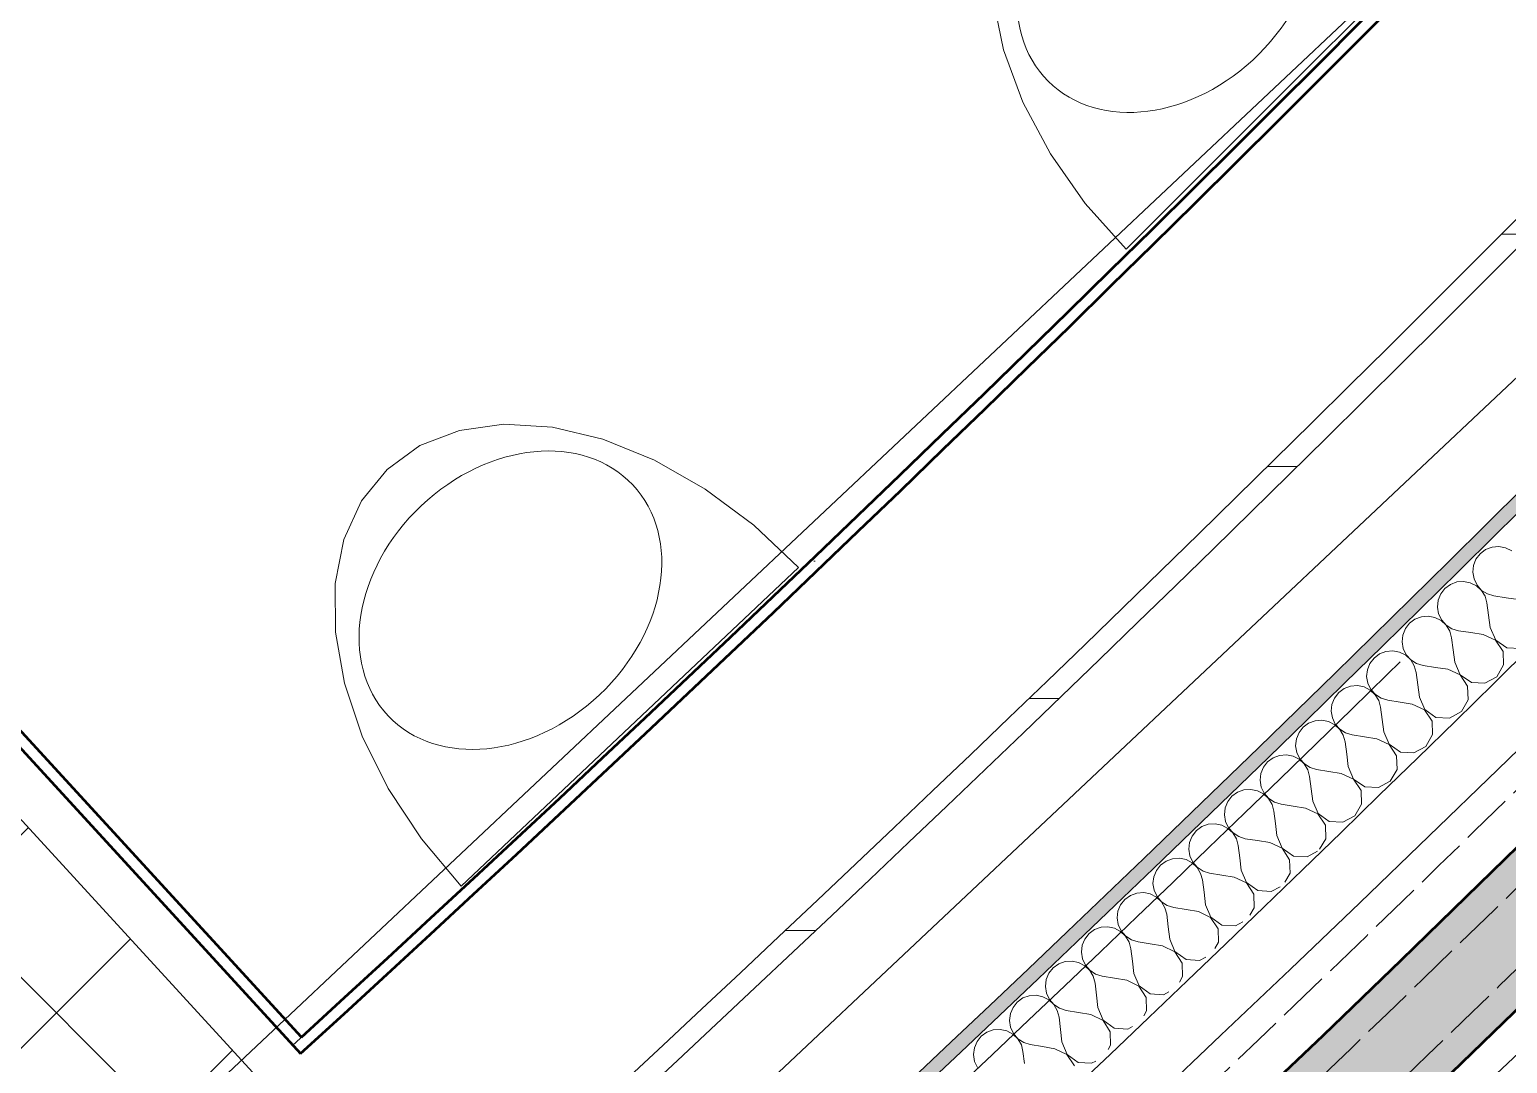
# Model space of a CAD drawing. Header units: millimetres. Extents: x -89663 to 74273, y -103666 to 18539.
# Drawn here: x -8388 to -7114, y -64114 to -63223 of the extents above; entities that cross this region are included whole.
import ezdxf
from ezdxf.enums import TextEntityAlignment as Align

# ---------------------------------------------------------------- set-up
doc = ezdxf.new("R2010")
doc.units = ezdxf.units.MM
doc.header["$MEASUREMENT"] = 0
doc.linetypes.add('Double Dashed', pattern=[1093.611073, 529.166651, -211.666656, 141.111112, -211.666656])
doc.linetypes.add('Hidden Line', pattern=[55, 45, -10])
for name, color, linetype in [('A-20-M_Floor_Slab', 7, 'Continuous'), ('A-25-M_Wall_Ext', 7, 'Continuous'), ('New_A-05-M_Gross_Int_WC_s', 7, 'Continuous'), ('New_A-15-MG_Structural_Grid_Phase_2', 7, 'Continuous'), ('New_A-20-M_Hard_Landscape', 7, 'Continuous'), ('New_A-25-M_Wall_Ext', 7, 'Continuous'), ('New_A-25-M_Wall_Int', 7, 'Continuous'), ('New_A-35-M_FFE_Sanitary', 7, 'Continuous'), ('New_A-40-M_Soft_Landscaping_P2', 7, 'Continuous')]:
    doc.layers.add(name, color=color, linetype=linetype)
for name, color, linetype, lineweight in [('A-20-M_Floor_Slab_Pen_No__89', 8, 'Continuous', 20), ('A-25-M_Wall_Ext_Pen_No__87', 8, 'Continuous', 20), ('New_A-25-M_Wall_Ext_Pen_No__87', 8, 'Continuous', 20), ('New_A-25-M_Wall_Int_Pen_No__1', 7, 'Continuous', 13), ('New_A-25-M_Wall_Int_Pen_No__193', 7, 'Continuous', 18), ('New_A-40-M_Soft_Landscaping_P2_Pen_No__150', 7, 'Continuous', 0), ('New_ArchiCAD Zone Stamps_Pen_No__6', 7, 'Continuous', 35)]:
    doc.layers.add(name, color=color, linetype=linetype, lineweight=lineweight)
for name, color, linetype, lineweight, true_color in [('New_A-05-M_Gross_Int_WC_s_Pen_No__74', 7, 'Continuous', 20, 0x606060), ('New_A-15-MG_Structural_Grid_Phase_2_Pen_No__222', 7, 'Continuous', 13, 0x65af33), ('New_A-20-M_Hard_Landscape_Pen_No__53', 7, 'Continuous', 35, 0x444444), ('New_A-25-M_Wall_Ext_Pen_No__107', 7, 'Continuous', 15, 0xa6a6a6), ('New_A-25-M_Wall_Ext_Pen_No__27', 7, 'Continuous', 50, 0x2a2a2a), ('New_A-25-M_Wall_Int_Pen_No__107', 7, 'Continuous', 15, 0xa6a6a6), ('New_A-25-M_Wall_Int_Pen_No__149', 7, 'Continuous', 0, 0x2a2a2a), ('New_A-35-M_FFE_Sanitary_Pen_No__211', 7, 'Continuous', 13, 0xebf6ff), ('New_A-35-M_FFE_Sanitary_Pen_No__27', 7, 'Continuous', 50, 0x2a2a2a), ('New_A-35-M_FFE_Sanitary_Pen_No__64', 7, 'Continuous', 20, 0x606060)]:
    doc.layers.add(name, color=color, linetype=linetype, lineweight=lineweight, true_color=true_color)
doc.styles.add('GENERATED_STYLE_1', font='')
doc.styles.add('GENERATED_STYLE_3', font='')
doc.styles.add('GENERATED_STYLE_4', font='')
doc.styles.get('GENERATED_STYLE_1').set_extended_font_data('Arial', bold=True)
doc.styles.get('GENERATED_STYLE_3').set_extended_font_data('Arial')
doc.styles.get('GENERATED_STYLE_4').set_extended_font_data('Swis721 BT')

# ---------------------------------------------------------------- blocks, each defined once
blk = doc.blocks.new('Mesh_6_1', base_point=(-2004.1, -57229.4))
at = {"layer": 'New_A-20-M_Hard_Landscape_Pen_No__53', "linetype": 'Continuous', "flags": 128}
blk.add_lwpolyline([(-2004.1, -57229.4, -0.183374), (-18001.8, -70543.4), (-17579.3, -76160.8), (-17223, -76133.9), (-14657.1, -75939.9), (-15007.7, -71280.4, 0.205807), (-603, -57840.4)], format="xyb", close=True, dxfattribs=at)
blk = doc.blocks.new('Male WC_INB 0163_43_1', base_point=(-7292.1, -60664.2))
at = {"layer": 'New_A-05-M_Gross_Int_WC_s_Pen_No__74', "linetype": 'Continuous'}
blk.add_line((-10661.7, -61372), (-8161.5, -64098.8), dxfattribs=at)
blk.add_arc((-26580.2, -43935.2), 27309.7, 312.41044, 326.00205, dxfattribs=at)
at = {"layer": 'New_ArchiCAD Zone Stamps_Pen_No__6'}
for tag, height, style, p in [('ROOM_NAME', 250, 'GENERATED_STYLE_1', (-7557.7, -59352)), ('zoneNameLine2', 250, 'GENERATED_STYLE_1', (-7746.1, -59784.1)), ('ROOM_NUMBER', 200, 'GENERATED_STYLE_3', (-7934.5, -60204.8)), ('measuredAreaCode', 200, 'GENERATED_STYLE_3', (-8091.6, -60564.9)), ('DUMMY_649', 200, 'GENERATED_STYLE_3', (-7784.2, -60699)), ('DUMMY_650', 200, 'GENERATED_STYLE_3', (-7294.8, -60912.3)), ('DUMMY_651', 133.3, 'GENERATED_STYLE_3', (-7015.5, -61018.9))]:
    blk.add_attdef(tag, text='', height=height, rotation=336.4404, dxfattribs=dict(at, style=style)).set_placement(p, align=Align.TOP_LEFT)
blk = doc.blocks.new('Mesh_26_1', base_point=(-15007.7, -71280.4))
at = {"layer": 'New_A-40-M_Soft_Landscaping_P2_Pen_No__150', "linetype": 'Continuous', "flags": 128}
blk.add_lwpolyline([(-15007.7, -71280.4), (-14657.1, -75939.9, 0.09191), (5945.5, -69347.8), (9078.1, -62163.8), (-603, -57840.4, -0.205807)], format="xyb", close=True, dxfattribs=at)
blk = doc.blocks.new('Slab_67_1', base_point=(-9826.8, -66666.7))
at = {"layer": 'A-20-M_Floor_Slab_Pen_No__89', "linetype": 'Continuous', "flags": 128}
blk.add_lwpolyline([(-9826.8, -66666.7), (-10262.5, -66046.8), (-5549.6, -61612.4), (-4970, -62096.9)], close=True, dxfattribs=at)
blk = doc.blocks.new('Slab_68_1', base_point=(-10262.5, -66046.8))
at = {"layer": 'A-20-M_Floor_Slab_Pen_No__89', "linetype": 'Continuous', "flags": 128}
blk.add_lwpolyline([(-10262.5, -66046.8), (-10073.7, -66315.4), (-5298.5, -61822.4), (-5549.6, -61612.4)], close=True, dxfattribs=at)
blk = doc.blocks.new('Wall_53_1', base_point=(-38176, -69536.6))
at = {"layer": 'New_A-25-M_Wall_Ext_Pen_No__107', "linetype": 'Continuous', "lineweight": 0, "true_color": 0x535353}
blk.add_hatch(color=251, dxfattribs=at).paths.add_polyline_path([(-7888.7, -64664.4), (-7855.1, -64701.5), (-7821.6, -64738.5, 0.106432), (-877.5, -55078.3), (-969.2, -55038.4, -0.106432)])
at = {"layer": 'New_A-25-M_Wall_Ext_Pen_No__27', "linetype": 'Continuous'}
for radius, end in [(28161.8, 336.44044), (28261.8, 331.6191)]:
    blk.add_arc((-26783.5, -43782), radius, 312.13949, end, dxfattribs=at)
blk = doc.blocks.new('Wall_55_1', base_point=(-38175.9, -69536.5))
at = {"layer": 'New_A-25-M_Wall_Ext_Pen_No__87', "linetype": 'Hidden Line'}
for radius in [28161.8, 28211.8]:
    blk.add_arc((-26758.9, -43792.8), radius, 246.08329, 336.44041, dxfattribs=at)
blk = doc.blocks.new('Wall_61_1', base_point=(-11383.4, -60645.5))
at = {"layer": 'New_A-25-M_Wall_Int_Pen_No__107', "linetype": 'Continuous'}
h = blk.add_hatch(dxfattribs=at)
h.set_pattern_fill('Concrete_Block_0001', color=256, style=0, pattern_type=2)
h.set_pattern_definition([(45, (0, 0), (-91.92388, 91.92388), []), (135, (0, 0), (91.92388, 91.92388), [])])
h.paths.add_polyline_path([(-11487, -60739.6), (-7905.1, -64646.3), (-7801.9, -64551.7), (-11478, -60542.3)])
at = {"layer": 'New_A-25-M_Wall_Int_Pen_No__1', "linetype": 'Continuous', "flags": 128}
blk.add_lwpolyline([(-7801.9, -64551.7), (-10893.8, -61179.5)], dxfattribs=at)
blk = doc.blocks.new('Wall_120_1', base_point=(-8161.2, -64098.5))
at = {"layer": 'New_A-35-M_FFE_Sanitary_Pen_No__211', "linetype": 'Continuous'}
h = blk.add_hatch(dxfattribs=at)
h.set_pattern_fill('Plaster_0001', color=256, style=0, pattern_type=2)
h.set_pattern_definition([(229.20706, (0, 0), (-131.12933, 113.1596), [0, -100]), (229.20706, (32.9, -94.43), (-131.12933, 113.1596), [0, -100])])
h.paths.add_polyline_path([(-8154.4, -64105.9, 0.059246), (-3930.6, -59211.3), (-3938.9, -59205.7, -0.059154), (-8153.8, -64091.8)])
at = {"layer": 'New_A-35-M_FFE_Sanitary_Pen_No__27', "linetype": 'Continuous'}
for radius, start, end in [(27376.5, 312.42597, 325.98824), (27366.5, 312.44686, 325.98819)]:
    blk.add_arc((-26623.6, -43897.9), radius, start, end, dxfattribs=at)
blk = doc.blocks.new('Wall_126_1', base_point=(-8827.7, -63372.3))
at = {"layer": 'New_A-35-M_FFE_Sanitary_Pen_No__211', "linetype": 'Continuous'}
h = blk.add_hatch(dxfattribs=at)
h.set_pattern_fill('Plaster_0001', color=256, style=0, pattern_type=2)
h.set_pattern_definition([(132.54494, (0, 0), (127.60835, 117.1158), [0, -100]), (132.54494, (-97.61, -21.72), (127.60835, 117.1158), [0, -100])])
h.paths.add_polyline_path([(-8827.7, -63372.3), (-8154.4, -64105.9), (-8153.8, -64091.8), (-8820.3, -63365.5)])
at = {"layer": 'New_A-35-M_FFE_Sanitary_Pen_No__27', "linetype": 'Continuous', "flags": 128}
for points in [[(-8153.8, -64091.8), (-8820.3, -63365.5)], [(-8827.7, -63372.3), (-8154.4, -64105.9)]]:
    blk.add_lwpolyline(points, dxfattribs=at)
blk = doc.blocks.new('Wall_231_1', base_point=(-38294.6, -69816.9))
at = {"layer": 'A-25-M_Wall_Ext_Pen_No__87', "linetype": 'Hidden Line'}
for radius, start, end in [(28130.8, 246.16287, 336.76285), (28469.8, 246.15506, 336.76093)]:
    blk.add_arc((-26785.3, -43777.2), radius, start, end, dxfattribs=at)
blk = doc.blocks.new('*X703')
at = {"layer": 'New_A-25-M_Wall_Int_Pen_No__107', "linetype": 'Continuous'}
for p, q in [((-7137.4, -63675.1), (-7132.7, -63671.6)), ((-7132.7, -63671.6), (-7127.2, -63669.5)), ((-7127.2, -63669.5), (-7121.3, -63669)), ((-7121.3, -63669), (-7115.5, -63670.1)), ((-7115.5, -63670.1), (-7110.2, -63672.7)), ((-7143.8, -63691.1), (-7143.2, -63685.3)), ((-7143.2, -63685.3), (-7141, -63679.8)), ((-7141, -63679.8), (-7137.4, -63675.1)), ((-7163.1, -63701.6), (-7157.6, -63699.5)), ((-7157.6, -63699.5), (-7151.7, -63699)), ((-7151.7, -63699), (-7145.9, -63700.1)), ((-7145.9, -63700.1), (-7140.7, -63702.8)), ((-7142.7, -63696.9), (-7143.8, -63691.1)), ((-7140.1, -63702.3), (-7142.7, -63696.9)), ((-7173.6, -63715.2), (-7171.4, -63709.8)), ((-7171.4, -63709.8), (-7167.9, -63705.1)), ((-7167.9, -63705.1), (-7163.1, -63701.6)), ((-7140.7, -63702.8), (-7136.3, -63706.8)), ((-7136.2, -63706.7), (-7140.1, -63702.3)), ((-7136.3, -63706.8), (-7133.2, -63711.8)), ((-7131.2, -63709.8), (-7136.2, -63706.7)), ((-7133.2, -63711.8), (-7131.6, -63717.5)), ((-7125.5, -63711.5), (-7131.2, -63709.8)), ((-7114.9, -63713.1), (-7125.5, -63711.5)), ((-7104.3, -63714.7), (-7114.9, -63713.1)), ((-7174.2, -63721.1), (-7173.6, -63715.2)), ((-7173.2, -63726.9), (-7174.2, -63721.1)), ((-7130.2, -63728.1), (-7131.6, -63717.5)), ((-7201.9, -63739.7), (-7198.3, -63735)), ((-7198.3, -63735), (-7193.6, -63731.5)), ((-7193.6, -63731.5), (-7188.1, -63729.5)), ((-7188.1, -63729.5), (-7182.2, -63729)), ((-7182.2, -63729), (-7176.4, -63730.1)), ((-7176.4, -63730.1), (-7171.1, -63732.8)), ((-7170.6, -63732.3), (-7173.2, -63726.9)), ((-7171.1, -63732.8), (-7166.8, -63736.8)), ((-7166.7, -63736.7), (-7170.6, -63732.3)), ((-7166.8, -63736.8), (-7163.7, -63741.8)), ((-7161.7, -63739.8), (-7166.7, -63736.7)), ((-7128.7, -63738.7), (-7130.2, -63728.1)), ((-7124, -63749.5), (-7128.7, -63738.7)), ((-7204.7, -63751.1), (-7204.1, -63745.2)), ((-7203.7, -63756.9), (-7204.7, -63751.1)), ((-7204.1, -63745.2), (-7201.9, -63739.7)), ((-7163.7, -63741.8), (-7162.1, -63747.5)), ((-7160.7, -63758.1), (-7162.1, -63747.5)), ((-7156, -63741.5), (-7161.7, -63739.8)), ((-7145.4, -63743.1), (-7156, -63741.5)), ((-7134.8, -63744.7), (-7145.4, -63743.1)), ((-7134.8, -63744.7), (-7124.2, -63749.6)), ((-7124.2, -63749.6), (-7117.6, -63759.3)), ((-7114.4, -63756.1), (-7124, -63749.5)), ((-7228.9, -63765), (-7224.1, -63761.5)), ((-7224.1, -63761.5), (-7218.6, -63759.4)), ((-7218.6, -63759.4), (-7212.7, -63758.9)), ((-7212.7, -63758.9), (-7206.9, -63760)), ((-7206.9, -63760), (-7201.6, -63762.7)), ((-7201.1, -63762.2), (-7203.7, -63756.9)), ((-7201.6, -63762.7), (-7197.3, -63766.7)), ((-7197.2, -63766.6), (-7201.1, -63762.2)), ((-7159.3, -63768.7), (-7160.7, -63758.1)), ((-7117.6, -63759.3), (-7117.2, -63771)), ((-7102.7, -63756.8), (-7114.4, -63756.1)), ((-7235.3, -63781), (-7234.6, -63775.1)), ((-7234.6, -63775.1), (-7232.5, -63769.6)), ((-7232.5, -63769.6), (-7228.9, -63765)), ((-7197.3, -63766.7), (-7194.2, -63771.8)), ((-7192.2, -63769.8), (-7197.2, -63766.6)), ((-7194.2, -63771.8), (-7192.6, -63777.5)), ((-7186.5, -63771.5), (-7192.2, -63769.8)), ((-7175.9, -63773.1), (-7186.5, -63771.5)), ((-7165.4, -63774.7), (-7175.9, -63773.1)), ((-7165.4, -63774.7), (-7154.7, -63779.6)), ((-7154.6, -63779.5), (-7159.3, -63768.7)), ((-7117.2, -63771), (-7123, -63781.2)), ((-7254.7, -63791.3), (-7249.1, -63789.3)), ((-7249.1, -63789.3), (-7243.3, -63788.8)), ((-7243.3, -63788.8), (-7237.5, -63789.9)), ((-7234.2, -63786.8), (-7235.3, -63781)), ((-7231.7, -63792.1), (-7234.2, -63786.8)), ((-7191.2, -63788.1), (-7192.6, -63777.5)), ((-7189.8, -63798.7), (-7191.2, -63788.1)), ((-7154.7, -63779.6), (-7148.2, -63789.3)), ((-7145, -63786.2), (-7154.6, -63779.5)), ((-7148.2, -63789.3), (-7147.8, -63801)), ((-7133.3, -63786.8), (-7145, -63786.2)), ((-7123, -63781.2), (-7133.3, -63786.8)), ((-7265.2, -63805), (-7263, -63799.5)), ((-7263, -63799.5), (-7259.4, -63794.8)), ((-7259.4, -63794.8), (-7254.7, -63791.3)), ((-7237.5, -63789.9), (-7232.2, -63792.6)), ((-7232.2, -63792.6), (-7227.9, -63796.7)), ((-7227.7, -63796.5), (-7231.7, -63792.1)), ((-7227.9, -63796.7), (-7224.8, -63801.7)), ((-7222.8, -63799.7), (-7227.7, -63796.5)), ((-7224.8, -63801.7), (-7223.2, -63807.4)), ((-7217.1, -63801.4), (-7222.8, -63799.7)), ((-7206.5, -63803.1), (-7217.1, -63801.4)), ((-7185.2, -63809.5), (-7189.8, -63798.7)), ((-7147.8, -63801), (-7153.6, -63811.2)), ((-7265.8, -63810.8), (-7265.2, -63805)), ((-7264.8, -63816.6), (-7265.8, -63810.8)), ((-7221.8, -63818), (-7223.2, -63807.4)), ((-7195.9, -63804.7), (-7206.5, -63803.1)), ((-7195.9, -63804.7), (-7185.3, -63809.6)), ((-7185.3, -63809.6), (-7178.8, -63819.3)), ((-7175.6, -63816.2), (-7185.2, -63809.5)), ((-7153.6, -63811.2), (-7163.9, -63816.8)), ((-7293.6, -63829.3), (-7290, -63824.6)), ((-7290, -63824.6), (-7285.3, -63821.1)), ((-7285.3, -63821.1), (-7279.7, -63819.1)), ((-7279.7, -63819.1), (-7273.9, -63818.6)), ((-7273.9, -63818.6), (-7268.1, -63819.8)), ((-7268.1, -63819.8), (-7262.8, -63822.5)), ((-7262.3, -63822), (-7264.8, -63816.6)), ((-7262.8, -63822.5), (-7258.5, -63826.5)), ((-7258.4, -63826.4), (-7262.3, -63822)), ((-7258.5, -63826.5), (-7255.4, -63831.6)), ((-7253.4, -63829.6), (-7258.4, -63826.4)), ((-7220.4, -63828.6), (-7221.8, -63818)), ((-7178.8, -63819.3), (-7178.4, -63831)), ((-7163.9, -63816.8), (-7175.6, -63816.2)), ((-7296.5, -63840.6), (-7295.8, -63834.8)), ((-7295.5, -63846.4), (-7296.5, -63840.6)), ((-7295.8, -63834.8), (-7293.6, -63829.3)), ((-7255.4, -63831.6), (-7253.9, -63837.3)), ((-7252.5, -63847.9), (-7253.9, -63837.3)), ((-7247.7, -63831.3), (-7253.4, -63829.6)), ((-7237.1, -63833), (-7247.7, -63831.3)), ((-7226.6, -63834.6), (-7237.1, -63833)), ((-7226.6, -63834.6), (-7215.9, -63839.5)), ((-7215.8, -63839.4), (-7220.4, -63828.6)), ((-7215.9, -63839.5), (-7209.5, -63849.3)), ((-7206.2, -63846.1), (-7215.8, -63839.4)), ((-7178.4, -63831), (-7184.2, -63841.2)), ((-7320.7, -63854.4), (-7315.9, -63850.9)), ((-7315.9, -63850.9), (-7310.4, -63848.9)), ((-7310.4, -63848.9), (-7304.5, -63848.4)), ((-7304.5, -63848.4), (-7298.7, -63849.6)), ((-7298.7, -63849.6), (-7293.5, -63852.3)), ((-7292.9, -63851.8), (-7295.5, -63846.4)), ((-7293.5, -63852.3), (-7289.1, -63856.3)), ((-7289, -63856.2), (-7292.9, -63851.8)), ((-7251.1, -63858.5), (-7252.5, -63847.9)), ((-7209.5, -63849.3), (-7209.1, -63861)), ((-7194.5, -63846.8), (-7206.2, -63846.1)), ((-7184.2, -63841.2), (-7194.5, -63846.8)), ((-7327.2, -63870.4), (-7326.5, -63864.5)), ((-7326.5, -63864.5), (-7324.3, -63859.1)), ((-7324.3, -63859.1), (-7320.7, -63854.4)), ((-7289.1, -63856.3), (-7286.1, -63861.4)), ((-7284, -63859.4), (-7289, -63856.2)), ((-7286.1, -63861.4), (-7284.5, -63867.1)), ((-7278.4, -63861.1), (-7284, -63859.4)), ((-7267.8, -63862.8), (-7278.4, -63861.1)), ((-7257.2, -63864.5), (-7267.8, -63862.8)), ((-7257.2, -63864.5), (-7246.6, -63869.4)), ((-7246.5, -63869.3), (-7251.1, -63858.5)), ((-7209.1, -63861), (-7214.9, -63871.1)), ((-7346.6, -63880.7), (-7341.1, -63878.6)), ((-7341.1, -63878.6), (-7335.2, -63878.2)), ((-7335.2, -63878.2), (-7329.4, -63879.4)), ((-7326.2, -63876.2), (-7327.2, -63870.4)), ((-7323.6, -63881.5), (-7326.2, -63876.2)), ((-7283.2, -63877.7), (-7284.5, -63867.1)), ((-7281.8, -63888.3), (-7283.2, -63877.7)), ((-7246.6, -63869.4), (-7240.1, -63879.2)), ((-7236.9, -63876), (-7246.5, -63869.3)), ((-7225.2, -63876.7), (-7236.9, -63876)), ((-7214.9, -63871.1), (-7225.2, -63876.7)), ((-7357.2, -63894.2), (-7355, -63888.8)), ((-7355, -63888.8), (-7351.4, -63884.1)), ((-7351.4, -63884.1), (-7346.6, -63880.7)), ((-7329.4, -63879.4), (-7324.2, -63882.1)), ((-7324.2, -63882.1), (-7319.8, -63886.1)), ((-7319.7, -63886), (-7323.6, -63881.5)), ((-7319.8, -63886.1), (-7316.8, -63891.2)), ((-7314.8, -63889.2), (-7319.7, -63886)), ((-7316.8, -63891.2), (-7315.3, -63896.9)), ((-7309.1, -63890.9), (-7314.8, -63889.2)), ((-7298.5, -63892.6), (-7309.1, -63890.9)), ((-7277.2, -63899.1), (-7281.8, -63888.3)), ((-7239.8, -63890.9), (-7245.6, -63901)), ((-7240.1, -63879.2), (-7239.8, -63890.9)), ((-7357.9, -63900.1), (-7357.2, -63894.2)), ((-7356.9, -63905.9), (-7357.9, -63900.1)), ((-7313.9, -63907.5), (-7315.3, -63896.9)), ((-7288, -63894.3), (-7298.5, -63892.6)), ((-7288, -63894.3), (-7277.3, -63899.2)), ((-7277.3, -63899.2), (-7270.9, -63909)), ((-7267.6, -63905.9), (-7277.2, -63899.1)), ((-7245.6, -63901), (-7255.9, -63906.6)), ((-7385.8, -63918.4), (-7382.1, -63913.8)), ((-7382.1, -63913.8), (-7377.4, -63910.3)), ((-7377.4, -63910.3), (-7371.8, -63908.3)), ((-7371.8, -63908.3), (-7365.9, -63907.9)), ((-7365.9, -63907.9), (-7360.1, -63909.1)), ((-7360.1, -63909.1), (-7354.9, -63911.8)), ((-7354.4, -63911.3), (-7356.9, -63905.9)), ((-7354.9, -63911.8), (-7350.6, -63915.8)), ((-7350.5, -63915.7), (-7354.4, -63911.3)), ((-7350.6, -63915.8), (-7347.6, -63920.9)), ((-7345.5, -63918.9), (-7350.5, -63915.7)), ((-7312.6, -63918.1), (-7313.9, -63907.5)), ((-7270.9, -63909), (-7270.5, -63920.7)), ((-7255.9, -63906.6), (-7267.6, -63905.9)), ((-7388.7, -63929.8), (-7388, -63923.9)), ((-7387.7, -63935.6), (-7388.7, -63929.8)), ((-7388, -63923.9), (-7385.8, -63918.4)), ((-7347.6, -63920.9), (-7346, -63926.6)), ((-7344.7, -63937.2), (-7346, -63926.6)), ((-7339.9, -63920.7), (-7345.5, -63918.9)), ((-7329.3, -63922.4), (-7339.9, -63920.7)), ((-7318.7, -63924.1), (-7329.3, -63922.4)), ((-7318.7, -63924.1), (-7308.1, -63929)), ((-7308, -63928.9), (-7312.6, -63918.1)), ((-7308.1, -63929), (-7301.7, -63938.8)), ((-7298.4, -63935.7), (-7308, -63928.9)), ((-7270.5, -63920.7), (-7275.8, -63929.7)), ((-7412.9, -63943.4), (-7408.1, -63940)), ((-7408.1, -63940), (-7402.6, -63938)), ((-7402.6, -63938), (-7396.7, -63937.5)), ((-7396.7, -63937.5), (-7390.9, -63938.7)), ((-7390.9, -63938.7), (-7385.7, -63941.5)), ((-7385.2, -63940.9), (-7387.7, -63935.6)), ((-7385.7, -63941.5), (-7381.4, -63945.5)), ((-7381.3, -63945.4), (-7385.2, -63940.9)), ((-7343.4, -63947.9), (-7344.7, -63937.2)), ((-7301.7, -63938.8), (-7301.3, -63950.5)), ((-7286.7, -63936.4), (-7298.4, -63935.7)), ((-7277.6, -63931.5), (-7286.7, -63936.4)), ((-7419.5, -63959.4), (-7418.8, -63953.5)), ((-7418.8, -63953.5), (-7416.6, -63948.1)), ((-7416.6, -63948.1), (-7412.9, -63943.4)), ((-7381.4, -63945.5), (-7378.4, -63950.6)), ((-7376.3, -63948.6), (-7381.3, -63945.4)), ((-7378.4, -63950.6), (-7376.8, -63956.3)), ((-7370.7, -63950.4), (-7376.3, -63948.6)), ((-7360.1, -63952.1), (-7370.7, -63950.4)), ((-7349.5, -63953.8), (-7360.1, -63952.1)), ((-7349.5, -63953.8), (-7338.9, -63958.8)), ((-7338.8, -63958.6), (-7343.4, -63947.9)), ((-7301.3, -63950.5), (-7305.8, -63958.2)), ((-7439, -63969.6), (-7433.4, -63967.6)), ((-7433.4, -63967.6), (-7427.5, -63967.1)), ((-7427.5, -63967.1), (-7421.8, -63968.3)), ((-7418.5, -63965.2), (-7419.5, -63959.4)), ((-7416, -63970.6), (-7418.5, -63965.2)), ((-7375.5, -63966.9), (-7376.8, -63956.3)), ((-7374.2, -63977.6), (-7375.5, -63966.9)), ((-7338.9, -63958.8), (-7332.5, -63968.6)), ((-7329.2, -63965.4), (-7338.8, -63958.6)), ((-7317.6, -63966.2), (-7329.2, -63965.4)), ((-7309.9, -63962.1), (-7317.6, -63966.2)), ((-7449.7, -63983.1), (-7447.4, -63977.6)), ((-7447.4, -63977.6), (-7443.8, -63973)), ((-7443.8, -63973), (-7439, -63969.6)), ((-7421.8, -63968.3), (-7416.5, -63971.1)), ((-7416.5, -63971.1), (-7412.2, -63975.1)), ((-7412.1, -63975), (-7416, -63970.6)), ((-7412.2, -63975.1), (-7409.2, -63980.2)), ((-7407.2, -63978.3), (-7412.1, -63975)), ((-7409.2, -63980.2), (-7407.7, -63985.9)), ((-7401.5, -63980), (-7407.2, -63978.3)), ((-7390.9, -63981.7), (-7401.5, -63980)), ((-7369.7, -63988.3), (-7374.2, -63977.6)), ((-7332.2, -63980.3), (-7335.9, -63986.7)), ((-7332.5, -63968.6), (-7332.2, -63980.3)), ((-7450.3, -63989), (-7449.7, -63983.1)), ((-7449.4, -63994.8), (-7450.3, -63989)), ((-7406.4, -63996.6), (-7407.7, -63985.9)), ((-7380.4, -63983.5), (-7390.9, -63981.7)), ((-7380.4, -63983.5), (-7369.8, -63988.5)), ((-7369.8, -63988.5), (-7363.4, -63998.3)), ((-7360.1, -63995.1), (-7369.7, -63988.3)), ((-7342.1, -63992.5), (-7348.4, -63995.9)), ((-7478.3, -64007.2), (-7474.6, -64002.5)), ((-7474.6, -64002.5), (-7469.9, -63999.1)), ((-7469.9, -63999.1), (-7464.3, -63997.1)), ((-7464.3, -63997.1), (-7458.4, -63996.7)), ((-7458.4, -63996.7), (-7452.6, -63997.9)), ((-7452.6, -63997.9), (-7447.4, -64000.7)), ((-7446.9, -64000.1), (-7449.4, -63994.8)), ((-7447.4, -64000.7), (-7443.1, -64004.7)), ((-7443, -64004.6), (-7446.9, -64000.1)), ((-7443.1, -64004.7), (-7440.1, -64009.8)), ((-7438, -64007.8), (-7443, -64004.6)), ((-7405.1, -64007.2), (-7406.4, -63996.6)), ((-7363.4, -63998.3), (-7363.1, -64010)), ((-7348.4, -63995.9), (-7360.1, -63995.1)), ((-7481.2, -64018.5), (-7480.6, -64012.6)), ((-7480.3, -64024.3), (-7481.2, -64018.5)), ((-7480.6, -64012.6), (-7478.3, -64007.2)), ((-7440.1, -64009.8), (-7438.6, -64015.5)), ((-7437.3, -64026.2), (-7438.6, -64015.5)), ((-7432.4, -64009.6), (-7438, -64007.8)), ((-7421.8, -64011.4), (-7432.4, -64009.6)), ((-7411.3, -64013.1), (-7421.8, -64011.4)), ((-7411.3, -64013.1), (-7400.7, -64018.1)), ((-7400.6, -64018), (-7405.1, -64007.2)), ((-7400.7, -64018.1), (-7394.3, -64027.9)), ((-7391, -64024.8), (-7400.6, -64018)), ((-7363.1, -64010), (-7366.3, -64015.4)), ((-7505.6, -64032), (-7500.8, -64028.6)), ((-7500.8, -64028.6), (-7495.2, -64026.6)), ((-7495.2, -64026.6), (-7489.3, -64026.2)), ((-7489.3, -64026.2), (-7483.6, -64027.4)), ((-7483.6, -64027.4), (-7478.3, -64030.2)), ((-7477.8, -64029.7), (-7480.3, -64024.3)), ((-7478.3, -64030.2), (-7474, -64034.3)), ((-7473.9, -64034.1), (-7477.8, -64029.7)), ((-7436, -64036.8), (-7437.3, -64026.2)), ((-7394.3, -64027.9), (-7394, -64039.6)), ((-7379.3, -64025.6), (-7391, -64024.8)), ((-7374, -64022.7), (-7379.3, -64025.6)), ((-7512.2, -64048), (-7511.5, -64042.1)), ((-7511.5, -64042.1), (-7509.2, -64036.7)), ((-7509.2, -64036.7), (-7505.6, -64032)), ((-7474, -64034.3), (-7471, -64039.3)), ((-7469, -64037.4), (-7473.9, -64034.1)), ((-7471, -64039.3), (-7469.5, -64045.1)), ((-7463.3, -64039.2), (-7469, -64037.4)), ((-7452.8, -64040.9), (-7463.3, -64039.2)), ((-7442.2, -64042.7), (-7452.8, -64040.9)), ((-7442.2, -64042.7), (-7431.6, -64047.7)), ((-7431.5, -64047.6), (-7436, -64036.8)), ((-7394, -64039.6), (-7396.7, -64044.3)), ((-7531.7, -64058), (-7526.2, -64056.1)), ((-7526.2, -64056.1), (-7520.3, -64055.7)), ((-7520.3, -64055.7), (-7514.5, -64056.9)), ((-7514.5, -64056.9), (-7509.3, -64059.7)), ((-7511.3, -64053.8), (-7512.2, -64048)), ((-7508.8, -64059.2), (-7511.3, -64053.8)), ((-7468.3, -64055.7), (-7469.5, -64045.1)), ((-7467, -64066.3), (-7468.3, -64055.7)), ((-7431.6, -64047.7), (-7425.3, -64057.5)), ((-7422, -64054.4), (-7431.5, -64047.6)), ((-7410.3, -64055.2), (-7422, -64054.4)), ((-7405.8, -64052.8), (-7410.3, -64055.2)), ((-7542.5, -64071.5), (-7540.2, -64066.1)), ((-7540.2, -64066.1), (-7536.5, -64061.5)), ((-7536.5, -64061.5), (-7531.7, -64058)), ((-7509.3, -64059.7), (-7505, -64063.7)), ((-7504.9, -64063.6), (-7508.8, -64059.2)), ((-7505, -64063.7), (-7502, -64068.8)), ((-7500, -64066.9), (-7504.9, -64063.6)), ((-7502, -64068.8), (-7500.5, -64074.6)), ((-7494.3, -64068.7), (-7500, -64066.9)), ((-7483.8, -64070.5), (-7494.3, -64068.7)), ((-7462.5, -64077.1), (-7467, -64066.3)), ((-7425, -64069.2), (-7427.4, -64073.3)), ((-7425.3, -64057.5), (-7425, -64069.2)), ((-7543.2, -64077.4), (-7542.5, -64071.5)), ((-7542.3, -64083.2), (-7543.2, -64077.4)), ((-7499.3, -64085.2), (-7500.5, -64074.6)), ((-7473.2, -64072.2), (-7483.8, -64070.5)), ((-7473.2, -64072.2), (-7462.6, -64077.3)), ((-7462.6, -64077.3), (-7456.3, -64087.1)), ((-7453, -64084), (-7462.5, -64077.1)), ((-7437.3, -64082.7), (-7441.3, -64084.8)), ((-7573.5, -64100.9), (-7571.2, -64095.5)), ((-7571.2, -64095.5), (-7567.6, -64090.9)), ((-7567.6, -64090.9), (-7562.8, -64087.4)), ((-7562.8, -64087.4), (-7557.2, -64085.5)), ((-7557.2, -64085.5), (-7551.3, -64085.1)), ((-7551.3, -64085.1), (-7545.5, -64086.3)), ((-7545.5, -64086.3), (-7540.3, -64089.1)), ((-7539.8, -64088.6), (-7542.3, -64083.2)), ((-7540.3, -64089.1), (-7536, -64093.2)), ((-7535.9, -64093.1), (-7539.8, -64088.6)), ((-7536, -64093.2), (-7533, -64098.3)), ((-7531, -64096.3), (-7535.9, -64093.1)), ((-7498, -64095.8), (-7499.3, -64085.2)), ((-7456.3, -64087.1), (-7456, -64098.8)), ((-7441.3, -64084.8), (-7453, -64084)), ((-7574.2, -64106.8), (-7573.5, -64100.9)), ((-7573.3, -64112.6), (-7574.2, -64106.8)), ((-7533, -64098.3), (-7531.6, -64104)), ((-7530.3, -64114.6), (-7531.6, -64104)), ((-7525.4, -64098.1), (-7531, -64096.3)), ((-7514.8, -64099.9), (-7525.4, -64098.1)), ((-7504.2, -64101.7), (-7514.8, -64099.9)), ((-7504.2, -64101.7), (-7493.7, -64106.8)), ((-7493.5, -64106.7), (-7498, -64095.8)), ((-7493.7, -64106.8), (-7487.3, -64116.6)), ((-7484, -64113.5), (-7493.5, -64106.7)), ((-7456, -64098.8), (-7458.2, -64102.4)), ((-7570.8, -64118), (-7573.3, -64112.6)), ((-7472.4, -64114.3), (-7484, -64113.5)), ((-7468.8, -64112.4), (-7472.4, -64114.3))]:
    blk.add_line(p, q, dxfattribs=at)
blk = doc.blocks.new('Wall_254_1', base_point=(-7921.5, -64417.2))
at = {"layer": 'New_A-25-M_Wall_Int_Pen_No__107', "linetype": 'Continuous'}
h = blk.add_hatch(dxfattribs=at)
h.set_pattern_fill('Plywood_0001', color=256, style=0, pattern_type=2)
h.set_pattern_definition([(0, (0, 0), (0, 200), [])])
h.paths.add_polyline_path([(-1322.1, -54884.5, -0.105152), (-8043, -64284.3), (-8030.8, -64297.6, 0.105152), (-1305.6, -54891.7)])
blk.add_hatch(color=256, dxfattribs=at).paths.add_polyline_path([(-7921.5, -64417.2, 0.105152), (-1157.1, -54956.4), (-1168.1, -54951.6, -0.105152), (-7929.6, -64408.3)])
at = {"layer": 'New_A-25-M_Wall_Int_Pen_No__149', "linetype": 'Continuous'}
for radius in [27776.8, 28046.8]:
    blk.add_arc((-26783.5, -43782), radius, 312.42955, 336.44041, dxfattribs=at)
at = {"layer": 'New_A-25-M_Wall_Int_Pen_No__193', "linetype": 'Continuous'}
for radius in [27794.8, 27944.8, 27956.8]:
    blk.add_arc((-26783.5, -43782), radius, 312.42955, 336.44041, dxfattribs=at)
at = {"layer": 'New_A-25-M_Wall_Int', "color": 250, "lineweight": 50, "true_color": 0x2a2a2a}
blk.add_blockref('*X703', (0, 0), dxfattribs=at)
blk = doc.blocks.new('Standard grid marker_24')
at = {"layer": 'New_A-15-MG_Structural_Grid_Phase_2_Pen_No__222', "linetype": 'Double Dashed'}
blk.add_arc((0, 0), 27977.6, 0, 90.63597, dxfattribs=at)
at = {"layer": 'New_A-15-MG_Structural_Grid_Phase_2_Pen_No__222', "style": 'GENERATED_STYLE_4'}
blk.add_attdef('AC_MarkerText_1', text='', height=350, rotation=90.3066, dxfattribs=at).set_placement((-1326.2, 28008), align=Align.MIDDLE_CENTER)
blk = doc.blocks.new('Urinal 19')
at = {"layer": 'New_A-35-M_FFE_Sanitary_Pen_No__64', "linetype": 'Continuous'}
for p, q in [((-200, 0), (-197, -53)), ((0, 0), (-200, 0)), ((200, 0), (0, 0)), ((197, -53), (200, 0)), ((-197, -53), (-187.9, -104.3)), ((187.9, -104.3), (197, -53)), ((-187.9, -104.3), (-173.2, -152.5)), ((173.2, -152.5), (187.9, -104.3)), ((-173.2, -152.5), (-153.2, -196.1)), ((153.2, -196.1), (173.2, -152.5)), ((-153.2, -196.1), (-128.6, -233.6)), ((128.6, -233.6), (153.2, -196.1)), ((-128.6, -233.6), (-100, -264.1)), ((100, -264.1), (128.6, -233.6)), ((-100, -264.1), (-68.4, -286.6)), ((68.4, -286.6), (100, -264.1)), ((-68.4, -286.6), (-34.7, -300.4)), ((34.7, -300.4), (68.4, -286.6)), ((-34.7, -300.4), (0, -305)), ((0, -305), (34.7, -300.4))]:
    blk.add_line(p, q, dxfattribs=at)
blk.add_ellipse((0, -150), major_axis=(-145, 0), ratio=0.772414, dxfattribs=at)
blk = doc.blocks.new('Mesh_37_1', base_point=(-603, -57840.4))
at = {"layer": 'New_A-40-M_Soft_Landscaping_P2_Pen_No__150', "linetype": 'Continuous', "flags": 128}
blk.add_lwpolyline([(-603, -57840.4, -0.205807), (-15007.7, -71280.4), (-14916.9, -72486.2, 0.161424), (-1600, -63958.3), (1156.8, -58626.3)], format="xyb", close=True, dxfattribs=at)

msp = doc.modelspace()

# ---------------------------------------------------------------- block references
at = {"layer": 'A-20-M_Floor_Slab', "color": 8, "linetype": 'Continuous', "lineweight": 20}
for name, p in [('Slab_67_1', (-9826.8, -66666.7)), ('Slab_68_1', (-10262.5, -66046.8))]:
    msp.add_blockref(name, p, dxfattribs=at)
at = {"layer": 'A-25-M_Wall_Ext', "color": 250, "lineweight": 50, "true_color": 0x2a2a2a}
msp.add_blockref('Wall_231_1', (-38294.6, -69816.9), dxfattribs=at)
at = {"layer": 'New_A-05-M_Gross_Int_WC_s', "linetype": 'Continuous'}
msp.add_blockref('Male WC_INB 0163_43_1', (-7292.1, -60664.2), dxfattribs=at)
at = {"layer": 'New_A-15-MG_Structural_Grid_Phase_2', "color": 8, "linetype": 'Continuous', "lineweight": 15, "zscale": 1000, "rotation": 246.1337837427074}
msp.add_blockref('Standard grid marker_24', (-26783.5, -43781.2), dxfattribs=at)
at = {"layer": 'New_A-20-M_Hard_Landscape', "color": 49, "lineweight": 35, "true_color": 0x444444}
msp.add_blockref('Mesh_6_1', (-2004.1, -57229.4), dxfattribs=at)
at = {"layer": 'New_A-25-M_Wall_Ext', "color": 250, "lineweight": 50, "true_color": 0x2a2a2a}
for name, p in [('Wall_53_1', (-38176, -69536.6)), ('Wall_55_1', (-38175.9, -69536.5))]:
    msp.add_blockref(name, p, dxfattribs=at)
at = {"layer": 'New_A-25-M_Wall_Int', "color": 250, "lineweight": 50, "true_color": 0x2a2a2a}
for name, p in [('Wall_254_1', (-7921.5, -64417.2)), ('Wall_61_1', (-11383.4, -60645.5))]:
    msp.add_blockref(name, p, dxfattribs=at)
at = {"layer": 'New_A-35-M_FFE_Sanitary', "color": 250, "lineweight": 50, "true_color": 0x2a2a2a}
for name, p in [('Wall_120_1', (-8161.2, -64098.5)), ('Wall_126_1', (-8827.7, -63372.3))]:
    msp.add_blockref(name, p, dxfattribs=at)
at = {"layer": 'New_A-35-M_FFE_Sanitary', "color": 251, "linetype": 'Continuous', "lineweight": 20, "true_color": 0x606060, "zscale": 1000}
for p, rotation in [((-7301.3, -63271.4), 224.9894645481001), ((-7870.6, -63824.3), 223.3394645481001)]:
    msp.add_blockref('Urinal 19', p, dxfattribs=dict(at, rotation=rotation))
at = {"layer": 'New_A-40-M_Soft_Landscaping_P2'}
for name, p in [('Mesh_26_1', (-15007.7, -71280.4)), ('Mesh_37_1', (-603, -57840.4))]:
    msp.add_blockref(name, p, dxfattribs=at)

doc.saveas('drawing.dxf')
